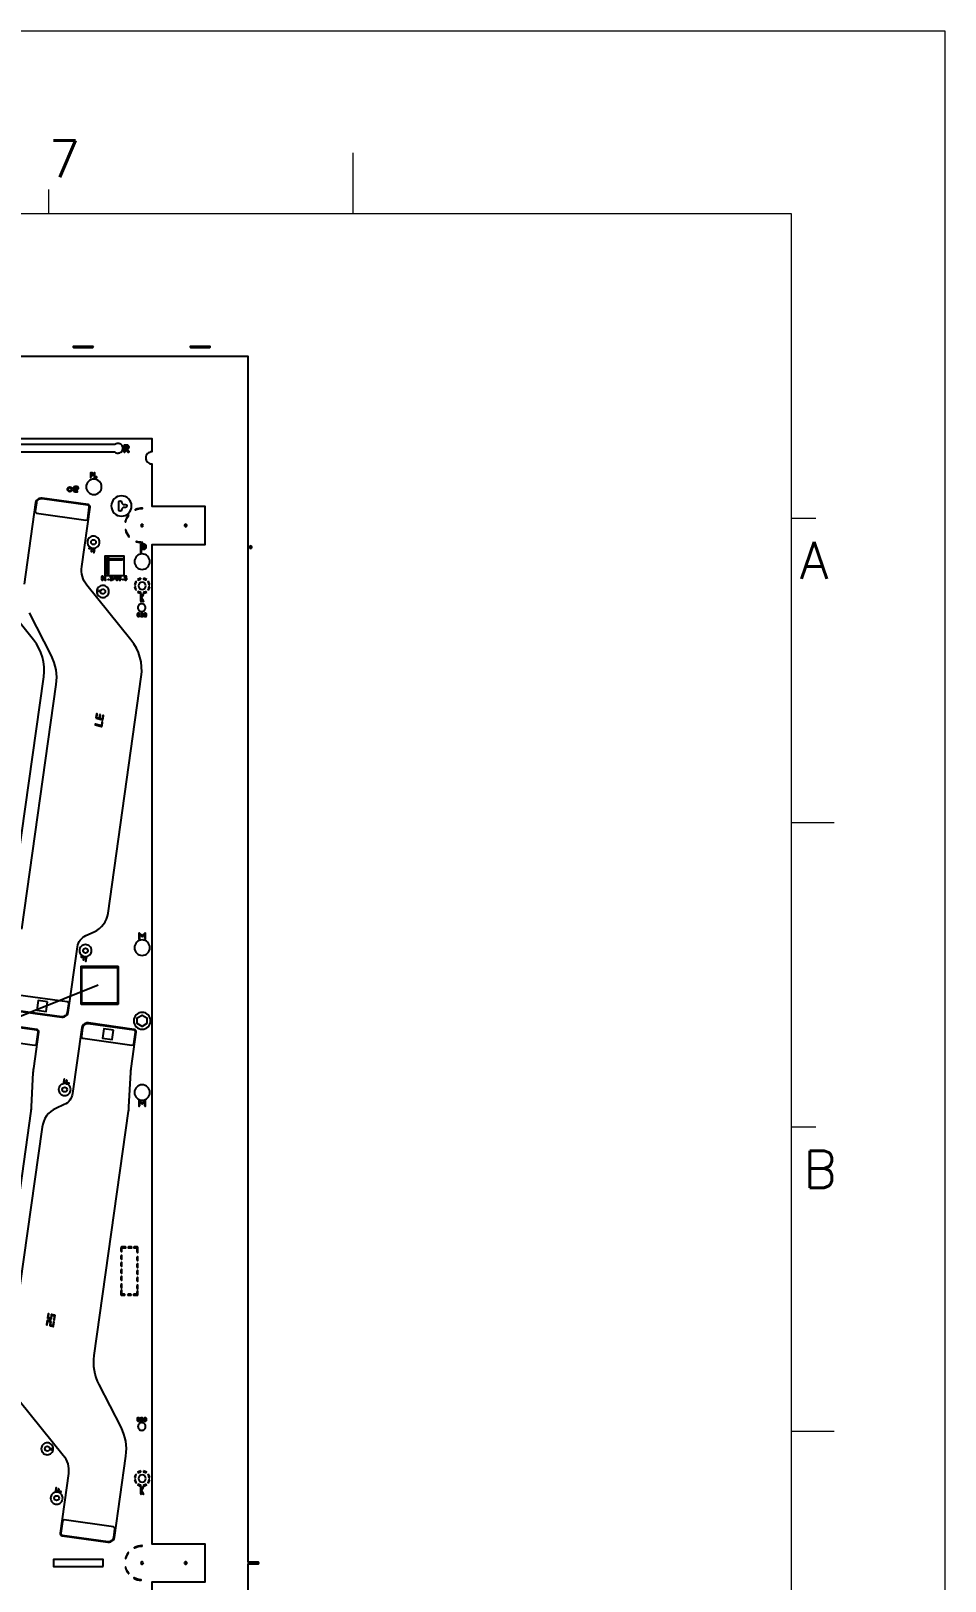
# Model space of a CAD drawing. Header units: millimetres. Extents: x 236 to 1271, y 167 to 899.
# Drawn here: x 1081.5 to 1270.9, y 577.7 to 898.9 of the extents above; entities that cross this region are included whole.
import ezdxf

# ---------------------------------------------------------------- set-up
doc = ezdxf.new("R2010")
doc.units = ezdxf.units.MM
doc.header["$LTSCALE"] = 23.1
doc.layers.get('0').update_dxf_attribs({"linetype": 'CONTINUOUS'})
doc.layers.add('0PAPERF', color=2, linetype='CONTINUOUS', lineweight=0, plot=False)
for name, color, linetype in [('bacode-b_layer2', 4, 'CONTINUOUS'), ('susa-b_layer1', 2, 'CONTINUOUS'), ('備註', 1, 'CONTINUOUS')]:
    doc.layers.add(name, color=color, linetype=linetype)
doc.styles.add('SIMPLEX', font='simplex.shx')

msp = doc.modelspace()

# ---------------------------------------------------------------- linework, layer by layer
at = {"lineweight": 0}
for p, q in [((1148.25264, 861.02562), (1148.25264, 873.64089)), ((1085.17629, 861.02562), (1085.17629, 866.07173)), ((1239.08258, 861.02562), (265.18374, 861.02562)), ((1239.08258, 187.3702), (1239.08258, 861.02562)), ((1239.08258, 797.94927), (1244.12869, 797.94927)), ((1239.08258, 734.87292), (1247.91327, 734.87292)), ((1239.08258, 671.79657), (1244.12869, 671.79657)), ((1239.08258, 608.72022), (1247.91327, 608.72022))]:
    msp.add_line(p, q, dxfattribs=at)
for p, q in [((1096.87478, 785.09789), (1096.95425, 785.09789)), ((1103.34415, 784.71813), (1103.20071, 784.86157)), ((1104.24496, 785.29837), (1104.24496, 785.50122)), ((1103.20071, 782.98017), (1103.34415, 783.12361)), ((1103.34415, 599.71813), (1103.20071, 599.86157)), ((1103.20071, 597.98017), (1103.34415, 598.12361)), ((1104.24496, 600.29837), (1104.24496, 600.50122))]:
    msp.add_line(p, q)
for points in [[(1128.49496, 581.22087, 1), (1128.49496, 581.62087), (1126.49496, 581.62087), (1126.49496, 831.42087), (979.69496, 831.42087), (979.69496, 833.42087, 1), (979.29496, 833.42087), (979.29496, 831.42087), (832.49496, 831.42087), (832.49496, 581.62087), (830.49496, 581.62087, 1), (830.49496, 581.22087), (832.49496, 581.22087), (832.49496, 331.42087), (979.29496, 331.42087), (979.29496, 329.42087, 1), (979.69496, 329.42087), (979.69496, 331.42087), (1126.49496, 331.42087), (1126.49496, 376.92087), (1117.54496, 376.92087), (1117.54496, 385.92087), (1126.49496, 385.92087), (1126.49496, 581.22087)], [(1094.29496, 833.32087, 1), (1094.29496, 833.52087), (1090.29497, 833.52087, 1), (1090.29497, 833.32087)], [(1118.49496, 833.32087, 1), (1118.49496, 833.52087), (1114.49497, 833.52087, 1), (1114.49497, 833.32087)], [(1100.49496, 812.42087, 0.414216), (1099.49496, 813.42087, 0.182679), (1098.83352, 813.17087), (859.49496, 813.17087), (859.49496, 811.67087), (1098.83352, 811.67087, 0.182679), (1099.49496, 811.42087, 0.414216)], [(1095.07512, 806.33445, 1), (1095.07512, 806.47445), (1094.70803, 806.47445), (1094.70803, 807.25875, 1), (1094.56803, 807.25875), (1094.56803, 806.40445, 0.414239), (1094.63803, 806.33445)], [(1096.09496, 804.42087, 0.414215), (1094.49496, 806.02087, 0.414215), (1092.89496, 804.42087, 0.414215), (1094.49496, 802.82087, 0.414215)], [(1102.29974, 800.45881, 0.414215), (1100.19974, 802.55881, 0.414215), (1098.09974, 800.45881, 0.414215), (1100.19974, 798.35881, 0.414215)], [(1101.04974, 800.15881), (1100.74974, 800.15881, 0.414217), (1100.24974, 799.65881, -1), (1099.64974, 799.65881), (1099.64974, 801.25881, -1), (1100.24974, 801.25881, 0.414217), (1100.74974, 800.75881), (1101.04974, 800.75881, -1)], [(1104.74496, 796.42087, 0.414222), (1104.49496, 796.67087, 0.414222), (1104.24496, 796.42087, 0.414222), (1104.49496, 796.17087, 0.414222)], [(1113.74496, 796.42087, 0.414222), (1113.49496, 796.67087, 0.414222), (1113.24496, 796.42087, 0.414222), (1113.49496, 796.17087, 0.414222)], [(1095.65814, 792.97173, 0.414215), (1094.40814, 794.22173, 0.414215), (1093.15814, 792.97173, 0.414215), (1094.40814, 791.72173, 0.414215)], [(1094.90814, 792.97173, -0.414217), (1094.40814, 792.47173, -0.414217), (1093.90814, 792.97173, -0.414217), (1094.40814, 793.47173, -0.414217)], [(1094.65852, 791.53979, 0.41424), (1094.59469, 791.6245), (1093.56179, 791.76966, 1), (1093.54092, 791.62112), (1093.9831, 791.55898), (1093.92095, 791.1168, 1), (1094.06949, 791.09593), (1094.13164, 791.5381), (1094.49955, 791.4864), (1094.41321, 790.87207, 1), (1094.56175, 790.85119)], [(1106.09496, 788.92087, 0.414215), (1104.49496, 790.52087, 0.414215), (1102.89496, 788.92087, 0.414215), (1104.49496, 787.32087, 0.414215)], [(1104.55783, 792.82143, 1), (1104.55609, 792.92141, -0.091818), (1103.29886, 793.1316, 1), (1103.26469, 793.03762, 0.091818)], [(1127.24496, 791.92087, 0.414222), (1126.99496, 792.17087, 0.414222), (1126.74496, 791.92087, 0.414222), (1126.99496, 791.67087, 0.414222)], [(1100.45334, 789.25789), (1097.53544, 789.25789), (1097.53544, 786.34, -1), (1097.45424, 786.34), (1097.45424, 789.25789), (1097.41574, 789.25789), (1097.41574, 786.34, -1), (1097.33454, 786.34), (1097.33454, 789.25789), (1097.29604, 789.25789), (1097.29604, 786.34, -1), (1097.21484, 786.34), (1097.21484, 789.25789), (1097.05474, 789.25789, -1), (1097.05474, 789.3391), (1097.21484, 789.3391), (1097.21484, 789.37759), (1097.05474, 789.37759, -1), (1097.05474, 789.4588), (1097.21484, 789.4588), (1097.21484, 789.49729), (1097.05474, 789.49729, -1), (1097.05474, 789.5785), (1097.21484, 789.5785), (1097.21484, 789.73859, -1), (1097.29604, 789.73859), (1097.29604, 789.5785), (1097.33454, 789.5785), (1097.33454, 789.73859, -1), (1097.41574, 789.73859), (1097.41574, 789.5785), (1097.45424, 789.5785), (1097.45424, 789.73859, -1), (1097.53544, 789.73859), (1097.53544, 789.5785), (1100.45334, 789.5785, -1), (1100.45334, 789.49729), (1097.53544, 789.49729), (1097.53544, 789.4588), (1100.45334, 789.4588, -1), (1100.45334, 789.37759), (1097.53544, 789.37759), (1097.53544, 789.3391), (1100.45334, 789.3391, -1)], [(1097.60516, 782.73882, 0.414215), (1096.35516, 783.98882, 0.414215), (1095.10516, 782.73882, 0.414215), (1096.35516, 781.48882, 0.414215)], [(1096.49372, 785.27048), (1096.49372, 785.38306, 0.156474), (1096.48253, 785.41795), (1096.42769, 785.49564), (1096.48253, 785.57333, 0.156461), (1096.49372, 785.60822), (1096.49372, 785.72081, 0.156474), (1096.48253, 785.7557), (1096.40347, 785.8677, 0.245285), (1096.35425, 785.89339), (1096.19531, 785.89339, 0.245298), (1096.14609, 785.8677), (1096.06703, 785.7557, 0.156461), (1096.05584, 785.72081), (1096.05584, 785.60822, 0.156474), (1096.06703, 785.57333), (1096.12187, 785.49564), (1096.06703, 785.41795, 0.156461), (1096.05584, 785.38306), (1096.05584, 785.27048, 0.156474), (1096.06703, 785.23559), (1096.14609, 785.12358, 0.245285), (1096.19531, 785.09789), (1096.35425, 785.09789, 0.245298), (1096.40347, 785.12358), (1096.48253, 785.23559, 0.156461)], [(1098.88274, 785.68621, 1), (1098.7847, 785.75541), (1098.46682, 785.30508, 1), (1098.56486, 785.23588)], [(1099.49372, 785.27048), (1099.49372, 785.38306, 0.156474), (1099.48253, 785.41795), (1099.42769, 785.49564), (1099.48253, 785.57333, 0.156461), (1099.49372, 785.60822), (1099.49372, 785.83339, 0.414245), (1099.43372, 785.89339), (1099.11584, 785.89339, 1), (1099.11584, 785.77339), (1099.37372, 785.77339), (1099.37372, 785.62727), (1099.32316, 785.55564), (1099.27478, 785.55564, 1), (1099.27478, 785.43564), (1099.32316, 785.43564), (1099.37372, 785.36402), (1099.37372, 785.28952), (1099.32316, 785.21789), (1099.2264, 785.21789), (1099.16486, 785.30508, 1), (1099.06682, 785.23588), (1099.14609, 785.12358, 0.245285), (1099.19531, 785.09789), (1099.35425, 785.09789, 0.245298), (1099.40347, 785.12358), (1099.48253, 785.23559, 0.156461)], [(1100.09372, 785.27048), (1100.09372, 785.38306, 0.156474), (1100.08253, 785.41795), (1100.02769, 785.49564), (1100.08253, 785.57333, 0.156461), (1100.09372, 785.60822), (1100.09372, 785.72081, 0.156474), (1100.08253, 785.7557), (1100.00347, 785.8677, 0.245285), (1099.95425, 785.89339), (1099.79531, 785.89339, 0.245298), (1099.74609, 785.8677), (1099.66703, 785.7557, 0.156461), (1099.65584, 785.72081), (1099.65584, 785.60822, 0.156474), (1099.66703, 785.57333), (1099.72187, 785.49564), (1099.66703, 785.41795, 0.156461), (1099.65584, 785.38306), (1099.65584, 785.27048, 0.156474), (1099.66703, 785.23559), (1099.74609, 785.12358, 0.245285), (1099.79531, 785.09789), (1099.95425, 785.09789, 0.245298), (1100.00347, 785.12358), (1100.08253, 785.23559, 0.156461)], [(1101.29372, 785.27048), (1101.29372, 785.49564, 0.156474), (1101.28253, 785.53053), (1101.20347, 785.64254, 0.245285), (1101.15425, 785.66822), (1100.97584, 785.66822), (1100.97584, 785.77339), (1101.23372, 785.77339, 1), (1101.23372, 785.89339), (1100.91584, 785.89339, 0.414245), (1100.85584, 785.83339), (1100.85584, 785.60822, 0.414245), (1100.91584, 785.54822), (1101.12316, 785.54822), (1101.17372, 785.4766), (1101.17372, 785.28952), (1101.12316, 785.21789), (1101.0264, 785.21789), (1100.96486, 785.30508, 1), (1100.86682, 785.23588), (1100.94609, 785.12358, 0.245285), (1100.99531, 785.09789), (1101.15425, 785.09789, 0.245298), (1101.20347, 785.12358), (1101.28253, 785.23559, 0.156461)], [(1105.24496, 783.92087, 0.414216), (1104.49496, 784.67087, 0.414216), (1103.74496, 783.92087, 0.414216), (1104.49496, 783.17087, 0.414216)], [(1096.85516, 782.73882, -0.414217), (1096.35516, 782.23882, -0.366656), (1095.86196, 782.65666), (1095.3924, 782.72265), (1095.43415, 783.01973), (1095.90371, 782.95374, -0.289315), (1096.35516, 783.23882, -0.414217)], [(1103.97765, 777.65031, 1), (1103.90694, 777.72102), (1103.82225, 777.63632), (1103.66499, 777.63632), (1103.59494, 777.70637), (1103.59494, 778.0623), (1103.66499, 778.13235), (1103.82225, 778.13235), (1103.90694, 778.04766, 1), (1103.97765, 778.11837), (1103.87847, 778.21755, 0.200121), (1103.84296, 778.23235), (1103.64428, 778.23235, 0.200121), (1103.60877, 778.21755), (1103.50974, 778.11852, 0.200121), (1103.49494, 778.08301), (1103.49494, 777.68566, 0.200121), (1103.50974, 777.65015), (1103.60877, 777.55112, 0.200121), (1103.64428, 777.53632), (1103.84296, 777.53632, 0.200121), (1103.87847, 777.55112)], [(1105.20002, 779.38727, 0.414216), (1104.40002, 780.18727, 0.414216), (1103.60002, 779.38727, 0.414216), (1104.40002, 778.58727, 0.414216)], [(1105.39229, 777.68566), (1105.39229, 778.08301, 0.200121), (1105.37749, 778.11852), (1105.27847, 778.21755, 0.200121), (1105.24296, 778.23235), (1105.04428, 778.23235, 0.200121), (1105.00877, 778.21755), (1104.90974, 778.11852, 0.200121), (1104.89494, 778.08301), (1104.89494, 777.68566, 0.200121), (1104.90974, 777.65015), (1105.00877, 777.55112, 0.200121), (1105.04428, 777.53632), (1105.24296, 777.53632, 0.200121), (1105.27847, 777.55112), (1105.37749, 777.65015, 0.200121)], [(1096.29768, 755.62663, 1), (1096.14914, 755.6475), (1096.04865, 754.93249), (1094.82215, 755.22938, 1), (1094.78686, 755.08359), (1096.09377, 754.76724, 0.444113), (1096.18571, 754.82992)], [(1096.49113, 757.00309, 1), (1096.34259, 757.02397), (1096.2421, 756.30895), (1095.73514, 756.43167), (1095.83768, 757.16127, 1), (1095.68914, 757.18214), (1095.58865, 756.46713), (1095.08169, 756.58985), (1095.18422, 757.31944, 1), (1095.03568, 757.34032), (1094.92372, 756.54362, 0.386732), (1094.98031, 756.46006), (1096.28721, 756.1437, 0.444113), (1096.37916, 756.20639)], [(1106.09496, 708.92087, 0.414215), (1104.49496, 710.52087, 0.414215), (1102.89496, 708.92087, 0.414215), (1104.49496, 707.32087, 0.414215)], [(1093.99885, 708.31763, 0.414215), (1092.74885, 709.56763, 0.414215), (1091.49885, 708.31763, 0.414215), (1092.74885, 707.06763, 0.414215)], [(1092.99924, 706.8857, 0.41424), (1092.93541, 706.97041), (1091.90251, 707.11557, 1), (1091.88163, 706.96703), (1092.32381, 706.90489), (1092.26167, 706.46271, 1), (1092.41021, 706.44183), (1092.47235, 706.88401), (1092.84026, 706.8323), (1092.75392, 706.21798, 1), (1092.90246, 706.1971)], [(1093.24885, 708.31763, -0.414217), (1092.74885, 707.81763, -0.414217), (1092.24885, 708.31763, -0.414217), (1092.74885, 708.81763, -0.414217)], [(1099.58153, 697.3411), (1099.58153, 704.9411, 0.414228), (1099.48153, 705.0411), (1091.88153, 705.0411, 0.414228), (1091.78153, 704.9411), (1091.78153, 697.3411, 0.414228), (1091.88153, 697.2411), (1099.48153, 697.2411, 0.414228)], [(1106.24496, 693.78087, 0.414215), (1104.49496, 695.53087, 0.414215), (1102.74496, 693.78087, 0.414215), (1104.49496, 692.03087, 0.414215)], [(1089.30829, 680.87471), (1088.86611, 680.93686), (1088.92826, 681.37903, 1), (1088.77972, 681.39991), (1088.71757, 680.95773), (1088.34966, 681.00944), (1088.436, 681.62377, 1), (1088.28746, 681.64464), (1088.19068, 680.95604, 0.41424), (1088.25452, 680.87134), (1089.28741, 680.72617, 1)], [(1089.69107, 679.52411, 0.414215), (1088.44107, 680.77411, 0.414215), (1087.19107, 679.52411, 0.414215), (1088.44107, 678.27411, 0.414215)], [(1088.94107, 679.52411, -0.414217), (1088.44107, 679.02411, -0.414217), (1087.94107, 679.52411, -0.414217), (1088.44107, 680.02411, -0.414217)], [(1106.09496, 678.92087, 0.414215), (1104.49496, 680.52087, 0.414215), (1102.89496, 678.92087, 0.414215), (1104.49496, 677.32087, 0.414215)], [(1101.013, 646.7078, 1), (1101.013, 646.9078), (1100.20776, 646.9078, 0.414228), (1100.10776, 646.8078), (1100.10776, 646.07536, 1), (1100.30776, 646.07536), (1100.30776, 646.7078)], [(1102.29611, 646.7078, 1), (1102.29611, 646.9078), (1101.69611, 646.9078, 1), (1101.69611, 646.7078)], [(1103.60776, 645.84223), (1103.60776, 646.8078, 0.414228), (1103.50776, 646.9078), (1102.87226, 646.9078, 1), (1102.87226, 646.7078), (1103.40776, 646.7078), (1103.40776, 645.84223, 1)], [(1100.30776, 644.46637), (1100.30776, 645.08437, 1), (1100.10776, 645.08437), (1100.10776, 644.46637, 1)], [(1100.30776, 643.01237), (1100.30776, 643.63037, 1), (1100.10776, 643.63037), (1100.10776, 643.01237, 1)], [(1103.60776, 644.19413), (1103.60776, 644.81213, 1), (1103.40776, 644.81213), (1103.40776, 644.19413, 1)], [(1103.60776, 642.74013), (1103.60776, 643.35813, 1), (1103.40776, 643.35813), (1103.40776, 642.74013, 1)], [(1100.30776, 641.55382), (1100.30776, 642.17182, 1), (1100.10776, 642.17182), (1100.10776, 641.55382, 1)], [(1100.30776, 640.10403), (1100.30776, 640.72203, 1), (1100.10776, 640.72203), (1100.10776, 640.10403, 1)], [(1100.30776, 638.51302), (1100.30776, 639.13102, 1), (1100.10776, 639.13102), (1100.10776, 638.51302, 1)], [(1103.60776, 641.35541), (1103.60776, 641.97341, 1), (1103.40776, 641.97341), (1103.40776, 641.35541, 1)], [(1103.60776, 639.90831), (1103.60776, 640.52631, 1), (1103.40776, 640.52631), (1103.40776, 639.90831, 1)], [(1100.8675, 636.9078, 1), (1100.8675, 637.1078), (1100.30776, 637.1078), (1100.30776, 637.8957, 1), (1100.10776, 637.8957), (1100.10776, 637.0078, 0.414228), (1100.20776, 636.9078)], [(1102.17978, 636.9078, 1), (1102.17978, 637.1078), (1101.57978, 637.1078, 1), (1101.57978, 636.9078)], [(1103.60776, 637.0078), (1103.60776, 637.69587, 1), (1103.40776, 637.69587), (1103.40776, 637.1078), (1102.79142, 637.1078, 1), (1102.79142, 636.9078), (1103.50776, 636.9078, 0.414228)], [(1103.60776, 638.32603), (1103.60776, 638.94403, 1), (1103.40776, 638.94403), (1103.40776, 638.32603, 1)], [(1086.45966, 632.67459, 0.386732), (1086.40306, 632.75815), (1085.74961, 632.91633, 0.444113), (1085.65766, 632.85364), (1085.55721, 632.13886), (1085.05024, 632.26157), (1085.15278, 632.99117, 1), (1085.00424, 633.01205), (1084.89227, 632.21534, 0.386732), (1084.94887, 632.13178), (1085.60232, 631.97361, 0.444113), (1085.69427, 632.03629), (1085.79472, 632.75107), (1086.30169, 632.62836), (1086.19915, 631.89876, 1), (1086.34769, 631.87789)], [(1086.26624, 631.29835, 1), (1086.1177, 631.31923), (1086.01721, 630.60422), (1085.51025, 630.72694), (1085.61275, 631.4563, 0.386732), (1085.55616, 631.53986), (1084.90271, 631.69804, 0.444113), (1084.81076, 631.63536), (1084.69879, 630.83865, 1), (1084.84733, 630.81778), (1084.94782, 631.53279), (1085.45478, 631.41007), (1085.35228, 630.6807, 0.386732), (1085.40887, 630.59714), (1086.06232, 630.43897, 0.444113), (1086.15427, 630.50165)], [(1103.95427, 610.93367, 1), (1103.88356, 611.00438), (1103.79886, 610.91969), (1103.64161, 610.91969), (1103.57156, 610.98974), (1103.57156, 611.34567), (1103.64161, 611.41571), (1103.79886, 611.41571), (1103.88356, 611.33102, 1), (1103.95427, 611.40173), (1103.85508, 611.50091, 0.200121), (1103.81957, 611.51571), (1103.6209, 611.51571, 0.200121), (1103.58539, 611.50091), (1103.48636, 611.40189, 0.200121), (1103.47156, 611.36638), (1103.47156, 610.96903, 0.200121), (1103.48636, 610.93352), (1103.58539, 610.83449, 0.200121), (1103.6209, 610.81969), (1103.81957, 610.81969, 0.200121), (1103.85508, 610.83449)], [(1105.22548, 609.70304, 0.414216), (1104.42548, 610.50304, 0.414216), (1103.62548, 609.70304, 0.414216), (1104.42548, 608.90304, 0.414216)], [(1105.36891, 610.96903), (1105.36891, 611.36638, 0.200121), (1105.35411, 611.40189), (1105.25508, 611.50091, 0.200121), (1105.21957, 611.51571), (1105.0209, 611.51571, 0.200121), (1104.98539, 611.50091), (1104.88636, 611.40189, 0.200121), (1104.87156, 611.36638), (1104.87156, 610.96903, 0.200121), (1104.88636, 610.93352), (1104.98539, 610.83449, 0.200121), (1105.0209, 610.81969), (1105.21957, 610.81969, 0.200121), (1105.25508, 610.83449), (1105.35411, 610.93352, 0.200121)], [(1086.08476, 605.10292, 0.414215), (1084.83476, 606.35292, 0.414215), (1083.58476, 605.10292, 0.414215), (1084.83476, 603.85292, 0.414215)], [(1085.79752, 605.11909), (1085.75577, 604.82201), (1085.28621, 604.888, -0.289315), (1084.83476, 604.60292, -0.414217), (1084.33476, 605.10292, -0.414217), (1084.83476, 605.60292, -0.366656), (1085.32797, 605.18508)], [(1105.24496, 598.92087, 0.414216), (1104.49496, 599.67087, 0.414216), (1103.74496, 598.92087, 0.414216), (1104.49496, 598.17087, 0.414216)], [(1088.03178, 594.87002, 0.414215), (1086.78178, 596.12002, 0.414215), (1085.53178, 594.87002, 0.414215), (1086.78178, 593.62002, 0.414215)], [(1087.28178, 594.87002, -0.414217), (1086.78178, 594.37002, -0.414217), (1086.28178, 594.87002, -0.414217), (1086.78178, 595.37002, -0.414217)], [(1087.649, 596.22062), (1087.20683, 596.28276), (1087.26897, 596.72494, 1), (1087.12043, 596.74582), (1087.05829, 596.30364), (1086.69038, 596.35535), (1086.77672, 596.96967, 1), (1086.62818, 596.99055), (1086.5314, 596.30195, 0.41424), (1086.59523, 596.21724), (1087.62813, 596.07208, 1)], [(1101.67735, 583.49718, 1), (1101.59685, 583.55651, 0.091503), (1101.02546, 582.38137, 1), (1101.12184, 582.35469, -0.091503)], [(1104.74496, 581.42087, 0.414222), (1104.49496, 581.67087, 0.414222), (1104.24496, 581.42087, 0.414222), (1104.49496, 581.17087, 0.414222)], [(1113.74496, 581.42087, 0.414222), (1113.49496, 581.67087, 0.414222), (1113.24496, 581.42087, 0.414222), (1113.49496, 581.17087, 0.414222)]]:
    msp.add_lwpolyline(points, format="xyb", close=True)
for points in [[(841.49496, 577.42087), (841.49496, 585.42087), (852.49496, 585.42087), (852.49496, 693.78087), (852.49496, 792.42087), (841.49496, 792.42087), (841.49496, 800.42087), (852.49496, 800.42087), (852.49496, 809.17087, 0.414215), (853.74496, 810.42087, 0.414215), (852.49496, 811.67087), (852.49496, 814.42087), (1106.49496, 814.42087), (1106.49496, 811.67087, 0.414215), (1105.24496, 810.42087, 0.414215), (1106.49496, 809.17087), (1106.49496, 800.42087), (1117.49496, 800.42087), (1117.49496, 792.42087), (1106.49496, 792.42087), (1106.49496, 729.66498)], [(1101.77896, 812.54575), (1101.77896, 812.75271, 0.200077), (1101.74196, 812.84148), (1101.53578, 813.04766, 0.200077), (1101.447, 813.08466), (1100.82614, 813.08466, 0.414226), (1100.70114, 812.95966), (1100.70114, 812.3388)], [(1100.70114, 812.3388), (1100.70114, 811.71794, 1), (1100.95114, 811.71794), (1100.95114, 812.2138), (1100.98132, 812.2138), (1101.56557, 811.62955, 1), (1101.74235, 811.80633), (1101.33487, 812.2138)], [(1101.33487, 812.2138), (1101.447, 812.2138, 0.200077), (1101.53578, 812.2508), (1101.74196, 812.45698, 0.200077), (1101.77896, 812.54575)], [(1094.34512, 806.97432), (1094.34512, 807.11604, 0.166398), (1094.33065, 807.15899), (1094.22138, 807.30137, 0.234442), (1094.16551, 807.32875), (1093.83803, 807.32875, 0.414239), (1093.76803, 807.25875), (1093.76803, 806.8316)], [(1093.76803, 806.8316), (1093.76803, 806.40445, 1), (1093.90803, 806.40445), (1093.90803, 806.7616), (1094.16551, 806.7616, 0.234442), (1094.22138, 806.78898), (1094.33065, 806.93137, 0.166397), (1094.34512, 806.97432)], [(1091.29946, 804.23682), (1091.08092, 804.47192, 0.209079), (1091.01478, 804.50064), (1090.57814, 804.50064, 0.209079), (1090.512, 804.47192), (1090.29346, 804.23682, 0.190123), (1090.26938, 804.17532), (1090.26938, 803.94044)], [(1090.26938, 803.94044), (1090.26938, 803.70556, 0.190123), (1090.29346, 803.64406), (1090.512, 803.40897, 0.209079), (1090.57814, 803.38024), (1091.015, 803.38024, 1), (1091.015, 803.56024), (1090.61714, 803.56024), (1090.44938, 803.74071), (1090.44938, 803.85044), (1091.015, 803.85044, 0.20993), (1091.08127, 803.87954), (1091.29909, 804.11386, 0.394798), (1091.29946, 804.23682)], [(1078.33211, 695.85439), (1087.83585, 694.51872, 0.147966), (1088.40817, 694.60759), (1088.62875, 694.71355, 0.250642), (1089.18506, 695.47538), (1091.10347, 709.12556, -0.256384), (1092.83112, 711.43837), (1094.55292, 712.22232, 0.256388), (1097.43247, 716.07691), (1104.31702, 765.06301, 0.207998), (1102.18572, 772.74784), (1093.03848, 784.0441, -0.207969), (1091.9732, 787.88591), (1093.70556, 800.2123, 0.41437), (1093.28016, 800.77713), (1083.77617, 802.11282, 0.147928), (1083.20398, 802.02402), (1082.98346, 801.9177, 0.250656), (1082.42721, 801.15613), (1080.05155, 784.25243, 0.154616)], [(1103.08651, 799.73392, 1), (1103.12564, 799.64189, -0.104909), (1104.5514, 799.92042, 1), (1104.55301, 800.0204)], [(1100.98703, 797.22981, 1), (1101.08447, 797.20734, -0.106282), (1101.70904, 798.53951)], [(1101.82539, 794.15738, -0.111014), (1101.11352, 795.51761, 1), (1101.01691, 795.4918)], [(1105.32446, 791.88731), (1105.32446, 792.13877, 0.163734), (1105.29904, 792.21433), (1105.11143, 792.46279, 0.23584), (1105.0115, 792.51269), (1104.25966, 792.51269, 0.414226), (1104.13466, 792.38769), (1104.13466, 791.63839)], [(1104.13466, 791.63839), (1104.13466, 790.88909, 1), (1104.38466, 790.88909), (1104.38466, 791.51339), (1105.0115, 791.51339, 0.235848), (1105.11143, 791.5633), (1105.29904, 791.81176, 0.163746), (1105.32446, 791.88731)], [(1077.23247, 716.07691), (1084.11702, 765.06301, 0.207998), (1081.98572, 772.74784), (1072.83848, 784.0441, -0.207969)], [(1096.95425, 785.09789, 1), (1096.95425, 785.21789), (1096.93478, 785.21789), (1096.93478, 785.83339, 0.734055), (1096.82556, 785.8677), (1096.74629, 785.75541, 0.727575), (1096.81478, 785.66405), (1096.81478, 785.21789), (1096.79531, 785.21789, 1), (1096.79531, 785.09789), (1096.87478, 785.09789)], [(1098.29372, 785.60822), (1098.29372, 785.72081, 0.156474), (1098.28253, 785.7557), (1098.20347, 785.8677, 0.245285), (1098.15425, 785.89339), (1097.99531, 785.89339, 0.245298), (1097.94609, 785.8677), (1097.86682, 785.75541, 1), (1097.96486, 785.68621), (1098.0264, 785.77339), (1098.12316, 785.77339), (1098.17372, 785.70176), (1098.17372, 785.62727), (1098.12316, 785.55564), (1098.07506, 785.55564, 0.291832), (1098.02049, 785.52119), (1097.86155, 785.18344, 0.551305), (1097.91612, 785.09789), (1098.23372, 785.09789, 1), (1098.23372, 785.21789), (1098.01039, 785.21789)], [(1098.01039, 785.21789), (1098.11286, 785.43564), (1098.15425, 785.43564, 0.245298), (1098.20347, 785.46133), (1098.28253, 785.57333, 0.156461), (1098.29372, 785.60822)], [(1102.91461, 784.17087), (1103.11746, 784.17087, -0.106992), (1103.34415, 784.71813)], [(1103.55426, 785.21512), (1103.6977, 785.07169, -0.106991), (1104.24496, 785.29837)], [(1104.74496, 785.50122), (1104.74496, 785.29837, -0.106992), (1105.29222, 785.07169), (1105.43566, 785.21512)], [(1105.78921, 784.86157), (1105.64578, 784.71813, -0.106991), (1105.87246, 784.17087), (1106.07531, 784.17087)], [(1103.34415, 783.12361, -0.106993), (1103.11746, 783.67087), (1102.91461, 783.67087)], [(1104.24496, 782.34052), (1104.24496, 782.54337, -0.106992), (1103.6977, 782.77006), (1103.55427, 782.62662)], [(1104.32367, 781.69707), (1104.32367, 782.17641, 1), (1104.17367, 782.17641), (1104.17367, 780.73602, 1), (1104.32367, 780.73602), (1104.32367, 781.21536)], [(1104.8071, 780.7786), (1104.33978, 781.45621), (1104.8071, 782.13383, 1), (1104.68362, 782.21899), (1104.32367, 781.69707)], [(1104.32367, 781.21536), (1104.68362, 780.69344, 1), (1104.8071, 780.7786)], [(1105.43566, 782.62662), (1105.29222, 782.77006, -0.106991), (1104.74496, 782.54337), (1104.74496, 782.34052)], [(1106.07531, 783.67087), (1105.87246, 783.67087, -0.106992), (1105.64578, 783.12361), (1105.78921, 782.98017)], [(1081.05664, 778.29641), (1085.6157, 769.40906, -0.154617), (1086.62079, 763.45304), (1079.50135, 712.79554, 0.021814)], [(1104.69229, 777.98367), (1104.69229, 778.08301, 0.200121), (1104.67749, 778.11852), (1104.57847, 778.21755, 0.200121), (1104.54296, 778.23235), (1104.34428, 778.23235, 0.200121), (1104.30877, 778.21755), (1104.20959, 778.11837, 1), (1104.2803, 778.04766), (1104.36499, 778.13235), (1104.52225, 778.13235), (1104.59229, 778.0623), (1104.59229, 778.00438), (1104.52225, 777.93434), (1104.44362, 777.93434, 0.251052), (1104.40199, 777.91204), (1104.20336, 777.61409, 0.599342), (1104.24494, 777.53632), (1104.64229, 777.53632, 1), (1104.64229, 777.63632), (1104.33837, 777.63632)], [(1104.33837, 777.63632), (1104.47038, 777.83434), (1104.54296, 777.83434, 0.200121), (1104.57847, 777.84914), (1104.67749, 777.94816, 0.200121), (1104.69229, 777.98367)], [(1105.20595, 710.85656), (1105.20595, 711.84994, 0.63678), (1105.04174, 711.9266), (1104.50992, 711.48342), (1103.97811, 711.9266, 0.63678), (1103.8139, 711.84994), (1103.8139, 710.85656, 1), (1104.0139, 710.85656), (1104.0139, 711.63643)], [(1104.0139, 711.63643), (1104.44591, 711.27642, 0.362064), (1104.57394, 711.27642), (1105.00595, 711.63643)], [(1105.00595, 711.63643), (1105.00595, 710.85656, 1), (1105.20595, 710.85656)], [(1074.36913, 624.38871), (1081.48858, 675.0462, 0.021814), (1081.57211, 675.91413), (1081.94686, 683.06322, -0.02121), (1082.02703, 683.90737), (1083.08325, 691.42278, 0.414221), (1082.65781, 691.98736), (1073.15408, 693.32302, 0.147966)], [(1079.0042, 615.0939), (1088.15145, 603.79764, -0.207969), (1089.21672, 599.95583), (1087.48436, 587.62945, 0.41437), (1087.90976, 587.06462), (1097.41375, 585.72892, 0.147928), (1097.98594, 585.81773), (1098.20646, 585.92405, 0.250656), (1098.76272, 586.68562), (1101.13838, 603.58931, 0.154616), (1100.13329, 609.54533), (1095.57422, 618.43268, -0.154617), (1094.56913, 624.38871), (1101.68858, 675.0462, 0.021814), (1101.77211, 675.91413), (1102.14686, 683.06322, -0.02121), (1102.22703, 683.90737), (1103.28325, 691.42278, 0.414221), (1102.85781, 691.98736), (1093.35408, 693.32302, 0.147966), (1092.78175, 693.23415), (1092.56117, 693.12819, 0.250642), (1092.00486, 692.36636), (1090.08645, 678.71618, -0.256384), (1088.3588, 676.40337), (1086.63701, 675.61943, 0.256388), (1083.75745, 671.76483), (1076.87291, 622.77873, 0.207998)], [(1105.19339, 676.12536), (1105.19339, 677.11874, 0.63678), (1105.02917, 677.1954), (1104.49736, 676.75222), (1103.96554, 677.1954, 0.63678), (1103.80133, 677.11874), (1103.80133, 676.12536, 1), (1104.00133, 676.12536), (1104.00133, 676.90523)], [(1104.00133, 676.90523), (1104.43334, 676.54523, 0.362064), (1104.56138, 676.54523), (1104.99339, 676.90523)], [(1104.99339, 676.90523), (1104.99339, 676.12536, 1), (1105.19339, 676.12536)], [(1104.66891, 611.26704), (1104.66891, 611.36638, 0.200121), (1104.65411, 611.40189), (1104.55508, 611.50091, 0.200121), (1104.51957, 611.51571), (1104.3209, 611.51571, 0.200121), (1104.28539, 611.50091), (1104.18621, 611.40173, 1), (1104.25692, 611.33102), (1104.34161, 611.41571), (1104.49886, 611.41571), (1104.56891, 611.34567), (1104.56891, 611.28775), (1104.49886, 611.2177), (1104.42024, 611.2177, 0.251052), (1104.37861, 611.1954), (1104.17998, 610.89746, 0.599342), (1104.22156, 610.81969), (1104.61891, 610.81969, 1), (1104.61891, 610.91969), (1104.31499, 610.91969)], [(1104.31499, 610.91969), (1104.447, 611.1177), (1104.51957, 611.1177, 0.200121), (1104.55508, 611.1325), (1104.65411, 611.23153, 0.200121), (1104.66891, 611.26704)], [(1102.91461, 599.17087), (1103.11746, 599.17087, -0.106992), (1103.34415, 599.71813)], [(1103.34415, 598.12361, -0.106993), (1103.11746, 598.67087), (1102.91461, 598.67087)], [(1103.55426, 600.21512), (1103.6977, 600.07169, -0.106991), (1104.24496, 600.29837)], [(1104.24496, 597.34052), (1104.24496, 597.54337, -0.106992), (1103.6977, 597.77006), (1103.55427, 597.62662)], [(1104.74496, 600.50122), (1104.74496, 600.29837, -0.106992), (1105.29222, 600.07169), (1105.43566, 600.21512)], [(1105.43566, 597.62662), (1105.29222, 597.77006, -0.106991), (1104.74496, 597.54337), (1104.74496, 597.34052)], [(1105.78921, 599.86157), (1105.64578, 599.71813, -0.106991), (1105.87246, 599.17087), (1106.07531, 599.17087)], [(1106.07531, 598.67087), (1105.87246, 598.67087, -0.106992), (1105.64578, 598.12361), (1105.78921, 597.98017)], [(1104.32367, 596.69707), (1104.32367, 597.17641, 1), (1104.17367, 597.17641), (1104.17367, 595.73602, 1), (1104.32367, 595.73602), (1104.32367, 596.21536)], [(1104.8071, 595.7786), (1104.33978, 596.45621), (1104.8071, 597.13383, 1), (1104.68362, 597.21899), (1104.32367, 596.69707)], [(1104.32367, 596.21536), (1104.68362, 595.69344, 1), (1104.8071, 595.7786)], [(1102.8838, 584.64021, 1), (1102.92856, 584.55079, -0.113856), (1104.45803, 584.92068)], [(1101.70524, 579.30724, -0.096875), (1101.11448, 580.51402, 1), (1101.0179, 580.48811)], [(1104.27132, 577.92803, -0.109398), (1102.8176, 578.34899, 1), (1102.76967, 578.26122)]]:
    msp.add_lwpolyline(points, format="xyb")
for points in [[(1101.52896, 812.59753), (1101.39523, 812.4638), (1100.95114, 812.4638), (1100.95114, 812.83466), (1101.39523, 812.83466), (1101.52896, 812.70093)], [(1094.20512, 806.99775), (1094.13133, 806.9016), (1093.90803, 806.9016), (1093.90803, 807.18875), (1094.13133, 807.18875), (1094.20512, 807.0926)], [(1091.11067, 804.17554), (1090.97579, 804.03044), (1090.44938, 804.03044), (1090.44938, 804.14017), (1090.61714, 804.32064), (1090.97579, 804.32064)], [(1105.07446, 791.92921), (1104.94925, 791.76339), (1104.38466, 791.76339), (1104.38466, 792.26269), (1104.94925, 792.26269), (1105.07446, 792.09688)], [(1100.75584, 786.03789), (1100.75584, 790.03789), (1096.75584, 790.03789), (1096.75584, 786.03789)], [(1097.33454, 789.4588), (1097.33454, 789.49729), (1097.29604, 789.49729), (1097.29604, 789.4588)], [(1097.33454, 789.3391), (1097.33454, 789.37759), (1097.29604, 789.37759), (1097.29604, 789.3391)], [(1097.45424, 789.4588), (1097.45424, 789.49729), (1097.41574, 789.49729), (1097.41574, 789.4588)], [(1097.45424, 789.3391), (1097.45424, 789.37759), (1097.41574, 789.37759), (1097.41574, 789.3391)], [(1096.37372, 785.62727), (1096.32316, 785.55564), (1096.2264, 785.55564), (1096.17584, 785.62727), (1096.17584, 785.70176), (1096.2264, 785.77339), (1096.32316, 785.77339), (1096.37372, 785.70176)], [(1096.37372, 785.28952), (1096.32316, 785.21789), (1096.2264, 785.21789), (1096.17584, 785.28952), (1096.17584, 785.36402), (1096.2264, 785.43564), (1096.32316, 785.43564), (1096.37372, 785.36402)], [(1099.97372, 785.62727), (1099.92316, 785.55564), (1099.8264, 785.55564), (1099.77584, 785.62727), (1099.77584, 785.70176), (1099.8264, 785.77339), (1099.92316, 785.77339), (1099.97372, 785.70176)], [(1099.97372, 785.28952), (1099.92316, 785.21789), (1099.8264, 785.21789), (1099.77584, 785.28952), (1099.77584, 785.36402), (1099.8264, 785.43564), (1099.92316, 785.43564), (1099.97372, 785.36402)], [(1105.29229, 777.70637), (1105.22225, 777.63632), (1105.06499, 777.63632), (1104.99494, 777.70637), (1104.99494, 778.0623), (1105.06499, 778.13235), (1105.22225, 778.13235), (1105.29229, 778.0623)], [(1099.38153, 697.4411), (1091.98153, 697.4411), (1091.98153, 704.8411), (1099.38153, 704.8411)], [(1105.49496, 693.20352), (1104.49496, 692.62617), (1103.49496, 693.20352), (1103.49496, 694.35822), (1104.49496, 694.93557), (1105.49496, 694.35822)], [(1105.26891, 610.98974), (1105.19886, 610.91969), (1105.04161, 610.91969), (1104.97156, 610.98974), (1104.97156, 611.34567), (1105.04161, 611.41571), (1105.19886, 611.41571), (1105.26891, 611.34567)], [(1096.38857, 580.67087), (1096.38857, 582.17087), (1086.14575, 582.17087), (1086.14575, 580.67087)]]:
    msp.add_lwpolyline(points, close=True)
msp.add_lwpolyline([(1106.49496, 729.66498), (1106.49496, 585.42087), (1117.49496, 585.42087), (1117.49496, 577.42087), (1106.49496, 577.42087), (1106.49496, 504.43965)])
for centre, radius in [((1089.49496, 803.92087), 0.5), ((1089.49496, 803.92087), 0.35), ((1097.51452, 785.21418), 0.06), ((1100.51452, 785.21418), 0.06)]:
    msp.add_circle(centre, radius)
for centre, radius, start, end in [((1104.49497, 796.42087), 3.6, 89.076104, 113.031456), ((1104.49497, 796.42087), 3.60001, 142.747802, 167.014333), ((1101.66924, 798.56977), 0.05, 322.749656, 142.749656), ((1104.49496, 796.42088), 3.6, 194.955939, 220.294197), ((1101.78726, 794.12504), 0.05, 220.29305, 40.29305), ((1104.49496, 783.92087), 1.6, 143.989402, 171.010778), ((1104.49496, 783.92087), 1.6, 98.989222, 126.010598), ((1104.49496, 783.92087), 1.6, 53.989402, 81.010778), ((1104.49496, 783.92087), 1.6, 8.989222, 36.010598), ((1104.49496, 783.92087), 1.6, 188.989389, 216.010785), ((1104.49496, 783.92087), 1.6, 233.989373, 261.01066), ((1104.49496, 783.92087), 1.6, 278.989222, 306.010598), ((1104.49496, 783.92087), 1.6, 323.989402, 351.010778), ((1104.49496, 598.92087), 1.6, 143.989402, 171.010778), ((1104.49496, 598.92087), 1.6, 188.989389, 216.010785), ((1104.49496, 598.92087), 1.6, 98.989222, 126.010598), ((1104.49496, 598.92087), 1.6, 233.989373, 261.01066), ((1104.49496, 598.92087), 1.6, 53.989402, 81.010778), ((1104.49496, 598.92087), 1.6, 278.989222, 306.010598), ((1104.49496, 598.92087), 1.6, 8.989222, 36.010598), ((1104.49496, 598.92087), 1.6, 323.989402, 351.010778), ((1104.49497, 581.42087), 3.6, 90.604704, 116.586317), ((1104.4575, 584.97068), 0.05, 270.604478, 90.604478), ((1104.49496, 581.42087), 3.6, 195.016745, 217.149412), ((1101.66538, 579.27704), 0.05, 217.150077, 37.150077), ((1104.49495, 581.42088), 3.6, 241.363944, 266.336558), ((1104.26812, 577.87813), 0.05, 266.33628, 86.33628)]:
    msp.add_arc(centre, radius, start, end)
at = {"layer": '0PAPERF', "lineweight": 0}
for p, q in [((1270.88047, 898.88662), (236.16504, 898.88662)), ((1270.88047, 167.18577), (1270.88047, 898.88662))]:
    msp.add_line(p, q, dxfattribs=at)
at = {"layer": 'bacode-b_layer2', "linetype": 'Continuous'}
for points in [[(1084.89943, 697.68733), (1082.9189, 697.96568), (1082.64055, 695.98514), (1084.62109, 695.70679)], [(1098.53838, 691.85814), (1096.55784, 692.13649), (1096.2795, 690.15595), (1098.26003, 689.87761)]]:
    msp.add_lwpolyline(points, close=True, dxfattribs=at)
at = {"layer": 'susa-b_layer1', "linetype": 'Continuous'}
for points in [[(1093.55087, 800.23378, 0.414219), (1093.25298, 800.6291), (1083.74924, 801.96476, 0.148072), (1083.26254, 801.88901), (1083.04276, 801.78344, 0.25078), (1082.56953, 801.13561), (1082.31696, 799.33844, 0.414006), (1082.61489, 798.94337), (1092.8146, 797.5099, 0.414005), (1093.20988, 797.80754)], [(1089.28377, 697.29443, 0.414006), (1088.98584, 697.6895), (1078.78613, 699.12297, 0.414005), (1078.39085, 698.82533), (1078.04986, 696.39909, 0.414216), (1078.34776, 696.00377), (1087.85149, 694.66811, 0.148075), (1088.3382, 694.74386), (1088.55797, 694.84943, 0.250782), (1089.0312, 695.49726)], [(1082.92907, 691.44419, 0.414216), (1082.63117, 691.83951), (1073.12743, 693.17517, 0.148075), (1072.64073, 693.09943), (1072.42095, 692.99386, 0.250782), (1071.94773, 692.34602), (1071.69515, 690.54885, 0.414006), (1071.99308, 690.15379), (1082.1928, 688.72031, 0.414005), (1082.58808, 689.01795)], [(1103.12907, 691.44419, 0.414216), (1102.83117, 691.83951), (1093.32743, 693.17517, 0.148075), (1092.84073, 693.09943), (1092.62095, 692.99386, 0.250782), (1092.14773, 692.34602), (1091.89515, 690.54885, 0.414006), (1092.19308, 690.15379), (1102.3928, 688.72031, 0.414005), (1102.78808, 689.01795)], [(1098.86197, 588.50484, 0.414006), (1098.56404, 588.89991), (1088.36432, 590.33338, 0.414005), (1087.96904, 590.03574), (1087.62806, 587.6095, 0.414219), (1087.92595, 587.21418), (1097.42968, 585.87852, 0.148072), (1097.91639, 585.95427), (1098.13616, 586.05984, 0.25078), (1098.60939, 586.70767)]]:
    msp.add_lwpolyline(points, format="xyb", close=True, dxfattribs=at)
at = {"layer": '備註'}
msp.add_line((1095.36267, 701.18659), (781.22946, 575.11039), dxfattribs=at)

# ---------------------------------------------------------------- texts
at = {"lineweight": 0, "style": 'SIMPLEX'}
for s, height, p in [('7', 7.56916, (1085.17629, 868.59479)), ('A', 7.67008, (1240.80787, 785.334)), ('B', 7.67008, (1241.53835, 659.1813))]:
    msp.add_text(s, height=height, dxfattribs=at).set_placement(p)

doc.saveas('drawing.dxf')
